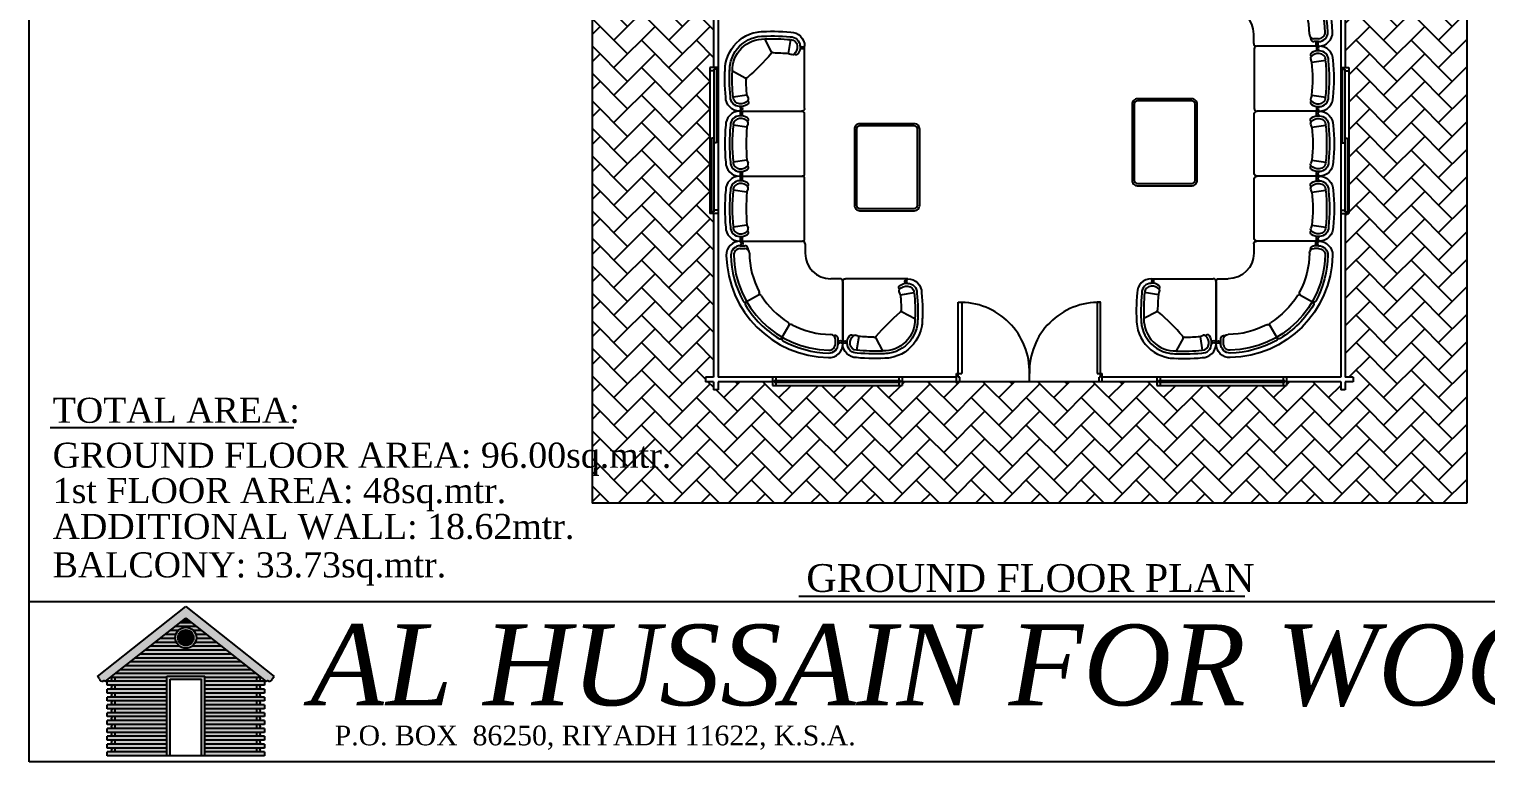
# Model space of a CAD drawing. Header units: inches. Extents: x 86794 to 87086, y 41803 to 41823.
# Drawn here: x 86794.49 to 86812.48, y 41802.82 to 41811.87 of the extents above; entities that cross this region are included whole.
import ezdxf

# ---------------------------------------------------------------- set-up
doc = ezdxf.new("R2010")
doc.units = ezdxf.units.IN
doc.header["$MEASUREMENT"] = 0
doc.styles.get("Standard").update_dxf_attribs({"font": 'times.ttf'})

# ---------------------------------------------------------------- blocks, each defined once
blk = doc.blocks.new('A$C707258B2')
at = {"color": 0, "linetype": 'Continuous'}
for p, q in [((0.404, 0.342), (1.074, 0.342)), ((0.404, 0.292), (0.454, 0.292)), ((0.404, 0.262), (0.454, 0.262)), ((1.104, 0.312), (1.104, 0.212)), ((1.479, -0.063), (1.379, -0.063)), ((1.509, -0.763), (1.509, -0.093)), ((0.6, -0.238), (0.47, -0.313)), ((0.929, -0.567), (0.854, -0.697)), ((1.429, -0.763), (1.429, -0.713)), ((1.459, -0.763), (1.459, -0.712))]:
    blk.add_line(p, q, dxfattribs=at)
for centre, radius, start, end in [((0.404, 0.192), 0.15, 90, 181.1754), ((0.378, 0.317), 0.0362, 316.3972, 43.6028), ((0.368, 0.317), 0.0662, 337.8298, 22.1702), ((1.074, 0.312), 0.03, 360, 90), ((1.379, 0.212), 1.125, 181.1754, 268.8246), ((0.404, 0.192), 0.1, 90, 181.1754), ((1.379, 0.212), 1.075, 181.1754, 208.6357), ((0.404, 0.192), 0.07, 90, 181.1754), ((1.379, 0.212), 1.045, 181.1754, 268.8246), ((0.455, 0.256), 0.0357, 345.4262, 90.5555), ((0.454, 0.212), 0.05, 360, 90), ((1.379, 0.212), 0.875, 180, 208.4082), ((1.379, 0.212), 0.275, 180, 270), ((1.479, -0.093), 0.03, 360, 90), ((0.457, -0.291), 0.025, 208.6357, 300), ((0.482, -0.334), 0.025, 120, 211.3643), ((0.587, -0.216), 0.025, 300, 28.4082), ((0.612, -0.259), 0.025, 31.5918, 120), ((1.379, 0.212), 0.875, 211.5918, 238.4082), ((1.379, 0.212), 1.075, 211.3643, 238.6357), ((0.907, -0.555), 0.025, 330, 58.4082), ((0.951, -0.58), 0.025, 61.5918, 150), ((1.379, 0.212), 0.875, 241.5918, 270), ((0.832, -0.685), 0.025, 238.6357, 330), ((0.876, -0.71), 0.025, 150, 241.3643), ((1.379, 0.212), 1.075, 241.3643, 268.8246), ((1.359, -0.763), 0.15, 268.8246, 360), ((1.359, -0.763), 0.1, 268.8246, 360), ((1.359, -0.763), 0.07, 268.8246, 360), ((1.379, -0.713), 0.05, 360, 90), ((1.425, -0.709), 0.0336, 354.6301, 109.3883), ((1.484, -0.799), 0.0662, 67.8298, 112.1702), ((1.484, -0.789), 0.0362, 46.3972, 133.6028)]:
    blk.add_arc(centre, radius, start, end, dxfattribs=at)
blk = doc.blocks.new('part 01')
at = {"color": 0, "linetype": 'Continuous'}
for p, q in [((-670, 700), (0, 700)), ((30, 30), (30, 670)), ((-591, 527), (-740, 550)), ((-591, 527), (-579, 561)), ((-591, 173), (-740, 150)), ((-591, 173), (-579, 139)), ((-670, 0), (0, 0))]:
    blk.add_line(p, q, dxfattribs=at)
for centre, radius, start, end in [((-670, 550), 150, 90, 181.1754), ((-670, 550), 100, 90, 181.1754), ((-660, 518), 133, 56.0897, 95.6132), ((-696, 675), 36.2, 316.3972, 43.6028), ((-706, 675), 66.2, 337.8298, 22.1702), ((-600, 607), 25, 332.9608, 56.0897), ((0, 670), 30, 0, 90), ((1178, 350), 2008, 174.2835, 185.7165), ((1178, 350), 1958, 174.2835, 185.7165), ((1178, 350), 1928, 174.2835, 185.7165), ((-670, 550), 70, 90, 181.1754), ((-660, 518), 103, 42.0066, 95.6132), ((1178, 350), 1778, 174.2835, 185.7165), ((-625, 620), 53.2, 321.0017, 332.9608), ((-602, 570), 25, 340, 42.0066), ((-670, 150), 150, 178.8246, 270), ((-670, 150), 100, 178.8246, 270), ((-670, 150), 70, 178.8246, 270), ((-660, 182), 133, 264.3868, 303.9103), ((-660, 182), 103, 264.3868, 317.9934), ((-696, 25), 36.2, 316.3972, 43.6028), ((-706, 25), 66.2, 337.8298, 22.1702), ((-600, 93), 25, 303.9103, 27.0392), ((-602, 130), 25, 317.9934, 20), ((-625, 80), 53.2, 27.0392, 38.9983), ((0, 30), 30, 270, 0)]:
    blk.add_arc(centre, radius, start, end, dxfattribs=at)
blk = doc.blocks.new('part02')
at = {"color": 0, "linetype": 'Continuous'}
for p, q in [((0, -670), (0, 0)), ((30, 30), (700, 30)), ((621, -143), (609, -109)), ((621, -143), (770, -120)), ((640, -326), (778, -399)), ((173, -591), (139, -579)), ((173, -591), (150, -740)), ((356, -610), (429, -748))]:
    blk.add_line(p, q, dxfattribs=at)
for centre, radius, start, end in [((30, 0), 30, 90, 180), ((726, 5), 56.2, 153.6122, 206.6666), ((726, 5), 36.2, 136.3972, 223.6028), ((700, -120), 150, 0, 90), ((630, -63), 25, 123.9103, 207.0392), ((655, -50), 53.2, 207.0392, 218.9983), ((632, -100), 25, 137.9934, 200), ((690, -152), 103, 84.3868, 137.9934), ((689, -151), 132, 85.4378, 123.9887), ((-1148, -320), 1778, 0.3836, 5.7165), ((700, -121), 101, 357.5006, 89.858), ((700, -120), 70, 0, 90), ((-1228, -320), 2008, 357.7349, 5.7032), ((-1148, -320), 1958, 355.8657, 5.7165), ((-1148, -320), 2008, 355.818, 5.7165), ((650, -308), 20, 180.3836, 242), ((2220, -2190), 2454, 130.6961, 139.3039), ((439, -409), 419, 268.2181, 1.7819), ((439, -409), 369, 268.2181, 1.7819), ((439, -409), 339, 268.2181, 1.7819), ((632, -344), 20, 62, 130.6961), ((182, -660), 133, 146.0897, 185.6132), ((93, -600), 25, 62.9608, 146.0897), ((182, -660), 103, 132.0066, 185.6132), ((80, -625), 53.2, 51.0017, 62.9608), ((130, -602), 25, 70, 132.0066), ((350, 1178), 1778, 264.2835, 269.6164), ((338, -620), 20, 28, 89.6164), ((374, -602), 20, 139.3039, 208), ((25, -696), 56.2, 63.3334, 116.3878), ((25, -696), 36.2, 46.3972, 133.6028), ((150, -670), 150, 180, 271.1754), ((150, -670), 100, 180, 271.1754), ((150, -670), 70, 180, 270), ((350, 1258), 2008, 264.2968, 272.2651), ((350, 1178), 1958, 264.2835, 274.1343), ((350, 1178), 2008, 264.2835, 274.182)]:
    blk.add_arc(centre, radius, start, end, dxfattribs=at)
blk = doc.blocks.new('A$C1352')
at = {"color": 0}
for points in [[(0.003, 0.053), (0.003, 0.553, -0.414214), (0.053, 0.603), (0.753, 0.603, -0.414214), (0.803, 0.553), (0.803, 0.053, -0.414214), (0.753, 0.003), (0.053, 0.003, -0.414214)], [(0.023, 0.053), (0.023, 0.553, -0.414214), (0.053, 0.583), (0.753, 0.583, -0.414214), (0.783, 0.553), (0.783, 0.053, -0.414214), (0.753, 0.023), (0.053, 0.023, -0.414214)]]:
    blk.add_lwpolyline(points, format="xyb", close=True, dxfattribs=at)

msp = doc.modelspace()

# ---------------------------------------------------------------- hatches: boundary and pattern name
at = {"ltscale": 60}
h = msp.add_hatch(dxfattribs=at)
h.set_pattern_fill('AR-HBONE', color=252, scale=0.06)
h.paths.add_polyline_path([(86802.944, 41809.594), (86802.899, 41809.594), (86802.899, 41811.394), (86802.944, 41811.394), (86802.944, 41813.417), (86802.844, 41813.417), (86802.844, 41813.472), (86801.444, 41813.472), (86801.444, 41806.017), (86812.244, 41806.017), (86812.244, 41813.472), (86810.844, 41813.472), (86810.844, 41813.417), (86810.744, 41813.417), (86810.744, 41811.394), (86810.789, 41811.394), (86810.789, 41809.594), (86810.744, 41809.594), (86810.744, 41807.572), (86810.844, 41807.572), (86810.844, 41807.517), (86810.744, 41807.517), (86810.744, 41807.417), (86810.689, 41807.417), (86810.689, 41807.517), (86810.017, 41807.517), (86810.017, 41807.472), (86808.417, 41807.472), (86808.417, 41807.517), (86805.272, 41807.517), (86805.272, 41807.472), (86803.672, 41807.472), (86803.672, 41807.517), (86802.999, 41807.517), (86802.999, 41807.417), (86802.944, 41807.417), (86802.944, 41807.517), (86802.844, 41807.517), (86802.844, 41807.572), (86802.944, 41807.572)])
h = msp.add_hatch(color=29)
h.paths.add_polyline_path([(86795.554, 41802.994), (86795.525, 41802.994, 0.8), (86795.525, 41802.946), (86795.554, 41802.946)])
h.paths.add_polyline_path([(86795.554, 41803.091), (86795.525, 41803.091, 0.8), (86795.525, 41803.043), (86795.554, 41803.043)])
h.paths.add_polyline_path([(86795.554, 41803.188), (86795.525, 41803.188, 0.8), (86795.525, 41803.14), (86795.554, 41803.14)])
h.paths.add_polyline_path([(86795.554, 41803.285), (86795.525, 41803.285, 0.8), (86795.525, 41803.237), (86795.554, 41803.237)])
h.paths.add_polyline_path([(86795.554, 41803.382), (86795.525, 41803.382, 0.8), (86795.525, 41803.334), (86795.554, 41803.334)])
h.paths.add_polyline_path([(86795.554, 41803.479), (86795.525, 41803.479, 0.8), (86795.525, 41803.431), (86795.554, 41803.431)])
h.paths.add_polyline_path([(86795.554, 41803.576), (86795.525, 41803.576, 0.8), (86795.525, 41803.527), (86795.554, 41803.527)])
h.paths.add_polyline_path([(86795.554, 41803.673), (86795.525, 41803.673, 0.8), (86795.525, 41803.624), (86795.554, 41803.624)])
h.paths.add_polyline_path([(86795.554, 41803.77), (86795.525, 41803.77, 0.8), (86795.525, 41803.721), (86795.554, 41803.721)])
h.paths.add_polyline_path([(86795.554, 41803.867), (86795.525, 41803.867, 0.8), (86795.525, 41803.818), (86795.554, 41803.818)], flags=17)
h.paths.add_polyline_path([(86797.329, 41802.994), (86797.3, 41802.994), (86797.3, 41802.946), (86797.329, 41802.946, 0.8)])
h.paths.add_polyline_path([(86797.329, 41803.091), (86797.3, 41803.091), (86797.3, 41803.043), (86797.329, 41803.043, 0.8)])
h.paths.add_polyline_path([(86797.329, 41803.188), (86797.3, 41803.188), (86797.3, 41803.14), (86797.329, 41803.14, 0.8)])
h.paths.add_polyline_path([(86797.329, 41803.285), (86797.3, 41803.285), (86797.3, 41803.237), (86797.329, 41803.237, 0.8)])
h.paths.add_polyline_path([(86797.329, 41803.382), (86797.3, 41803.382), (86797.3, 41803.334), (86797.329, 41803.334, 0.8)])
h.paths.add_polyline_path([(86797.329, 41803.479), (86797.3, 41803.479), (86797.3, 41803.431), (86797.329, 41803.431, 0.8)])
h.paths.add_polyline_path([(86797.329, 41803.576), (86797.3, 41803.576), (86797.3, 41803.527), (86797.329, 41803.527, 0.8)])
h.paths.add_polyline_path([(86797.329, 41803.673), (86797.3, 41803.673), (86797.3, 41803.624), (86797.329, 41803.624, 0.8)])
h.paths.add_polyline_path([(86797.329, 41803.77), (86797.3, 41803.77), (86797.3, 41803.721), (86797.329, 41803.721, 0.8)])
h.paths.add_polyline_path([(86797.329, 41803.867), (86797.3, 41803.867), (86797.3, 41803.818), (86797.329, 41803.818, 0.8)], flags=17)
h.paths.add_polyline_path([(86796.66, 41803.881), (86796.194, 41803.881), (86796.194, 41802.897), (86796.233, 41802.897), (86796.233, 41803.843), (86796.621, 41803.843), (86796.621, 41802.897), (86796.66, 41802.897)])
h.paths.add_polyline_path([(86796.557, 41804.356, 1), (86796.297, 41804.356, 1)], flags=17)
h.paths.add_polyline_path([(86796.33, 41804.356, -1), (86796.524, 41804.356, -1)], flags=16)
h.paths.add_polyline_path([(86796.427, 41804.741), (86795.336, 41803.879), (86795.36, 41803.849, 0.515525), (86795.405, 41803.822, -0.382112), (86795.433, 41803.814), (86796.427, 41804.599), (86797.421, 41803.814, -0.382112), (86797.449, 41803.822, 0.515525), (86797.494, 41803.849), (86797.518, 41803.879)])
for color, points in [(39, [(86796.432, 41804.594), (86796.422, 41804.594), (86796.36, 41804.546), (86796.494, 41804.546)]), (39, [(86796.519, 41804.449), (86796.617, 41804.449), (86796.555, 41804.497), (86796.299, 41804.497), (86796.237, 41804.449), (86796.335, 41804.449, -0.411961)]), (31, [(86796.494, 41804.546), (86796.36, 41804.546), (86796.299, 41804.497), (86796.555, 41804.497)]), (39, [(86796.924, 41804.206), (86795.93, 41804.206), (86795.869, 41804.158), (86796.985, 41804.158)]), (31, [(86796.346, 41804.255), (86795.992, 41804.255), (86795.93, 41804.206), (86796.924, 41804.206), (86796.862, 41804.255), (86796.508, 41804.255, -0.35103)]), (31, [(86797.108, 41804.061), (86795.746, 41804.061), (86795.685, 41804.012), (86797.169, 41804.012)]), (39, [(86797.047, 41804.109), (86795.807, 41804.109), (86795.746, 41804.061), (86797.108, 41804.061)]), (31, [(86796.985, 41804.158), (86795.869, 41804.158), (86795.807, 41804.109), (86797.047, 41804.109)]), (39, [(86797.292, 41803.915), (86795.562, 41803.915), (86795.5, 41803.867), (86796.194, 41803.867), (86796.194, 41803.881), (86796.66, 41803.881), (86796.66, 41803.867), (86797.354, 41803.867)]), (31, [(86797.231, 41803.964), (86795.623, 41803.964), (86795.562, 41803.915), (86797.292, 41803.915)]), (39, [(86797.169, 41804.012), (86795.685, 41804.012), (86795.623, 41803.964), (86797.231, 41803.964)])]:
    msp.add_hatch(color=color).paths.add_polyline_path(points)
h = msp.add_hatch(color=39)
h.paths.add_polyline_path([(86796.304, 41804.4), (86796.176, 41804.4), (86796.114, 41804.352), (86796.297, 41804.352, -0.008848), (86796.297, 41804.356, -0.086203)])
h.paths.add_polyline_path([(86796.678, 41804.4), (86796.55, 41804.4, -0.086203), (86796.557, 41804.356, -0.008848), (86796.557, 41804.352), (86796.74, 41804.352)])
h = msp.add_hatch(color=31)
h.paths.add_polyline_path([(86796.304, 41804.4, -0.111783), (86796.335, 41804.449), (86796.237, 41804.449), (86796.176, 41804.4)])
h.paths.add_polyline_path([(86796.519, 41804.449, -0.111783), (86796.55, 41804.4), (86796.678, 41804.4), (86796.617, 41804.449)])
h = msp.add_hatch(color=256)
h.set_gradient(color1=(127, 255, 255), one_color=1, tint=1, name='SPHERICAL')
h.paths.add_polyline_path([(86796.524, 41804.356, 1), (86796.33, 41804.356, 1)])
h = msp.add_hatch(color=39)
h.paths.add_polyline_path([(86796.308, 41804.303), (86796.053, 41804.303), (86795.992, 41804.255), (86796.346, 41804.255, -0.119403)])
h.paths.add_polyline_path([(86796.801, 41804.303), (86796.546, 41804.303, -0.119403), (86796.508, 41804.255), (86796.862, 41804.255)])
h = msp.add_hatch(color=31)
h.paths.add_polyline_path([(86796.308, 41804.303, -0.096512), (86796.297, 41804.352), (86796.114, 41804.352), (86796.053, 41804.303)])
h.paths.add_polyline_path([(86796.557, 41804.352, -0.096512), (86796.546, 41804.303), (86796.801, 41804.303), (86796.74, 41804.352)])
h = msp.add_hatch(color=31)
h.paths.add_polyline_path([(86796.194, 41803.867), (86795.554, 41803.867), (86795.554, 41803.818), (86796.194, 41803.818)])
h.paths.add_polyline_path([(86797.3, 41803.867), (86796.66, 41803.867), (86796.66, 41803.818), (86797.3, 41803.818)])
h = msp.add_hatch(color=39)
h.paths.add_polyline_path([(86796.194, 41803.818), (86795.457, 41803.818), (86795.457, 41803.77), (86796.194, 41803.77)])
h.paths.add_polyline_path([(86797.397, 41803.818), (86796.66, 41803.818), (86796.66, 41803.77), (86797.397, 41803.77)])
h = msp.add_hatch(color=39)
h.paths.add_polyline_path([(86796.194, 41803.673), (86796.194, 41803.721), (86795.457, 41803.721), (86795.457, 41803.673)])
h.paths.add_polyline_path([(86797.397, 41803.673), (86797.397, 41803.721), (86796.66, 41803.721), (86796.66, 41803.673)])
h = msp.add_hatch(color=31)
h.paths.add_polyline_path([(86796.194, 41803.77), (86795.554, 41803.77), (86795.554, 41803.721), (86796.194, 41803.721)])
h.paths.add_polyline_path([(86797.3, 41803.77), (86796.66, 41803.77), (86796.66, 41803.721), (86797.3, 41803.721)])
h = msp.add_hatch(color=31)
h.paths.add_polyline_path([(86796.194, 41803.673), (86795.554, 41803.673), (86795.554, 41803.624), (86796.194, 41803.624)])
h.paths.add_polyline_path([(86797.3, 41803.673), (86796.66, 41803.673), (86796.66, 41803.624), (86797.3, 41803.624)])
h = msp.add_hatch(color=39)
h.paths.add_polyline_path([(86795.457, 41803.624), (86795.457, 41803.576), (86796.194, 41803.576), (86796.194, 41803.624)])
h.paths.add_polyline_path([(86797.397, 41803.576), (86797.397, 41803.624), (86796.66, 41803.624), (86796.66, 41803.576)])
h = msp.add_hatch(color=39)
h.paths.add_polyline_path([(86796.194, 41803.527), (86795.457, 41803.527), (86795.457, 41803.479), (86796.194, 41803.479)])
h.paths.add_polyline_path([(86797.397, 41803.527), (86796.66, 41803.527), (86796.66, 41803.479), (86797.397, 41803.479)])
h = msp.add_hatch(color=31)
h.paths.add_polyline_path([(86796.194, 41803.576), (86795.554, 41803.576), (86795.554, 41803.527), (86796.194, 41803.527)])
h.paths.add_polyline_path([(86797.3, 41803.576), (86796.66, 41803.576), (86796.66, 41803.527), (86797.3, 41803.527)])
h = msp.add_hatch(color=31)
h.paths.add_polyline_path([(86796.194, 41803.479), (86795.554, 41803.479), (86795.554, 41803.431), (86796.194, 41803.431)])
h.paths.add_polyline_path([(86797.3, 41803.479), (86796.66, 41803.479), (86796.66, 41803.431), (86797.3, 41803.431)])
h = msp.add_hatch(color=39)
h.paths.add_polyline_path([(86796.194, 41803.382), (86796.194, 41803.431), (86795.457, 41803.431), (86795.457, 41803.382)])
h.paths.add_polyline_path([(86797.397, 41803.382), (86797.397, 41803.431), (86796.66, 41803.431), (86796.66, 41803.382)])
h = msp.add_hatch(color=39)
h.paths.add_polyline_path([(86796.194, 41803.334), (86795.457, 41803.334), (86795.457, 41803.285), (86796.194, 41803.285)])
h.paths.add_polyline_path([(86797.397, 41803.334), (86796.66, 41803.334), (86796.66, 41803.285), (86797.397, 41803.285)])
h = msp.add_hatch(color=31)
h.paths.add_polyline_path([(86796.194, 41803.382), (86795.554, 41803.382), (86795.554, 41803.334), (86796.194, 41803.334)])
h.paths.add_polyline_path([(86797.3, 41803.382), (86796.66, 41803.382), (86796.66, 41803.334), (86797.3, 41803.334)])
h = msp.add_hatch(color=39)
h.paths.add_polyline_path([(86796.194, 41803.188), (86796.194, 41803.237), (86795.457, 41803.237), (86795.457, 41803.188)])
h.paths.add_polyline_path([(86797.397, 41803.188), (86797.397, 41803.237), (86796.66, 41803.237), (86796.66, 41803.188)])
h = msp.add_hatch(color=39)
h.paths.add_polyline_path([(86796.194, 41803.14), (86795.457, 41803.14), (86795.457, 41803.091), (86796.194, 41803.091)])
h.paths.add_polyline_path([(86797.397, 41803.14), (86796.66, 41803.14), (86796.66, 41803.091), (86797.397, 41803.091)])
h = msp.add_hatch(color=31)
h.paths.add_polyline_path([(86796.194, 41803.285), (86795.554, 41803.285), (86795.554, 41803.237), (86796.194, 41803.237)])
h.paths.add_polyline_path([(86797.3, 41803.285), (86796.66, 41803.285), (86796.66, 41803.237), (86797.3, 41803.237)])
h = msp.add_hatch(color=31)
h.paths.add_polyline_path([(86796.194, 41803.188), (86795.554, 41803.188), (86795.554, 41803.14), (86796.194, 41803.14)])
h.paths.add_polyline_path([(86797.3, 41803.188), (86796.66, 41803.188), (86796.66, 41803.14), (86797.3, 41803.14)])
h = msp.add_hatch(color=39)
h.paths.add_polyline_path([(86795.457, 41803.043), (86795.457, 41802.994), (86796.194, 41802.994), (86796.194, 41803.043)])
h.paths.add_polyline_path([(86797.397, 41802.994), (86797.397, 41803.043), (86796.66, 41803.043), (86796.66, 41802.994)])
h = msp.add_hatch(color=39)
h.paths.add_polyline_path([(86796.194, 41802.946), (86795.457, 41802.946), (86795.457, 41802.897), (86796.194, 41802.897)])
h.paths.add_polyline_path([(86797.397, 41802.946), (86796.66, 41802.946), (86796.66, 41802.897), (86797.397, 41802.897)])
h = msp.add_hatch(color=31)
h.paths.add_polyline_path([(86795.554, 41803.091), (86795.554, 41803.043), (86796.194, 41803.043), (86796.194, 41803.091)])
h.paths.add_polyline_path([(86797.3, 41803.043), (86797.3, 41803.091), (86796.66, 41803.091), (86796.66, 41803.043)])
h = msp.add_hatch(color=31)
h.paths.add_polyline_path([(86796.194, 41802.946), (86796.194, 41802.994), (86795.554, 41802.994), (86795.554, 41802.946)])
h.paths.add_polyline_path([(86796.66, 41802.994), (86796.66, 41802.946), (86797.3, 41802.946), (86797.3, 41802.994)])

# ---------------------------------------------------------------- linework, layer by layer
for p, q in [((86794.492, 41802.824), (86794.492, 41821.504)), ((86801.444, 41820.817), (86801.444, 41806.017)), ((86812.244, 41820.817), (86812.244, 41806.017)), ((86802.944, 41813.417), (86802.944, 41811.394)), ((86802.999, 41813.417), (86802.999, 41807.572)), ((86810.689, 41813.417), (86810.689, 41807.572)), ((86810.744, 41813.417), (86810.744, 41811.394)), ((86802.999, 41811.394), (86802.899, 41811.394)), ((86802.899, 41811.394), (86802.899, 41809.594)), ((86810.689, 41811.394), (86810.789, 41811.394)), ((86810.789, 41811.394), (86810.789, 41809.594)), ((86802.949, 41811.354), (86802.899, 41811.354)), ((86802.999, 41811.374), (86802.949, 41811.374)), ((86802.949, 41811.374), (86802.949, 41809.614)), ((86802.981, 41811.374), (86802.981, 41810.464)), ((86810.689, 41811.374), (86810.739, 41811.374)), ((86810.707, 41811.374), (86810.707, 41810.464)), ((86810.739, 41811.374), (86810.739, 41809.614)), ((86810.739, 41811.354), (86810.789, 41811.354)), ((86802.949, 41810.524), (86802.917, 41810.524)), ((86802.917, 41810.524), (86802.917, 41809.614)), ((86810.739, 41810.524), (86810.771, 41810.524)), ((86810.771, 41810.524), (86810.771, 41809.614)), ((86802.981, 41810.464), (86802.949, 41810.464)), ((86810.707, 41810.464), (86810.739, 41810.464)), ((86802.949, 41809.614), (86802.899, 41809.614)), ((86802.999, 41809.594), (86802.899, 41809.594)), ((86802.944, 41809.594), (86802.944, 41807.572)), ((86802.999, 41809.634), (86802.949, 41809.634)), ((86810.689, 41809.634), (86810.739, 41809.634)), ((86810.689, 41809.594), (86810.789, 41809.594)), ((86810.739, 41809.614), (86810.789, 41809.614)), ((86810.744, 41809.594), (86810.744, 41807.572)), ((86805.964, 41807.572), (86805.964, 41808.497)), ((86805.964, 41808.497), (86806.009, 41808.497)), ((86806.009, 41808.497), (86806.009, 41807.617)), ((86807.724, 41808.497), (86807.679, 41808.497)), ((86807.679, 41808.497), (86807.679, 41807.617)), ((86807.724, 41807.572), (86807.724, 41808.497)), ((86805.944, 41807.517), (86805.944, 41807.617)), ((86805.944, 41807.617), (86806.009, 41807.617)), ((86806.844, 41807.517), (86806.844, 41807.617)), ((86807.679, 41807.617), (86807.744, 41807.617)), ((86807.744, 41807.517), (86807.744, 41807.617)), ((86802.944, 41807.572), (86802.844, 41807.572)), ((86802.844, 41807.572), (86802.844, 41807.517)), ((86802.944, 41807.517), (86802.844, 41807.517)), ((86802.944, 41807.517), (86802.944, 41807.417)), ((86805.944, 41807.572), (86802.999, 41807.572)), ((86803.672, 41807.517), (86802.999, 41807.517)), ((86802.999, 41807.517), (86802.999, 41807.417)), ((86803.672, 41807.572), (86803.672, 41807.472)), ((86803.672, 41807.472), (86805.272, 41807.472)), ((86803.692, 41807.532), (86803.692, 41807.512)), ((86803.692, 41807.532), (86805.252, 41807.532)), ((86803.692, 41807.531), (86805.252, 41807.531)), ((86803.692, 41807.53), (86805.252, 41807.53)), ((86803.692, 41807.529), (86805.252, 41807.529)), ((86803.692, 41807.528), (86805.252, 41807.528)), ((86803.692, 41807.527), (86805.252, 41807.527)), ((86803.692, 41807.526), (86805.252, 41807.526)), ((86803.692, 41807.525), (86805.252, 41807.525)), ((86803.692, 41807.524), (86805.252, 41807.524)), ((86803.692, 41807.523), (86805.252, 41807.523)), ((86803.692, 41807.522), (86805.252, 41807.522)), ((86803.692, 41807.521), (86805.252, 41807.521)), ((86803.692, 41807.52), (86805.252, 41807.52)), ((86803.692, 41807.519), (86805.252, 41807.519)), ((86803.692, 41807.518), (86805.252, 41807.518)), ((86803.692, 41807.517), (86805.252, 41807.517)), ((86803.692, 41807.516), (86805.252, 41807.516)), ((86803.692, 41807.515), (86805.252, 41807.515)), ((86803.692, 41807.514), (86805.252, 41807.514)), ((86803.692, 41807.513), (86805.252, 41807.513)), ((86803.692, 41807.512), (86805.252, 41807.512)), ((86803.712, 41807.572), (86803.712, 41807.532)), ((86803.712, 41807.512), (86803.712, 41807.472)), ((86805.232, 41807.572), (86805.232, 41807.532)), ((86805.232, 41807.512), (86805.232, 41807.472)), ((86805.252, 41807.532), (86805.252, 41807.512)), ((86805.272, 41807.572), (86805.272, 41807.472)), ((86808.417, 41807.517), (86805.272, 41807.517)), ((86805.984, 41807.572), (86805.964, 41807.572)), ((86805.984, 41807.517), (86805.984, 41807.572)), ((86807.724, 41807.572), (86807.704, 41807.572)), ((86807.704, 41807.517), (86807.704, 41807.572)), ((86810.689, 41807.572), (86807.744, 41807.572)), ((86808.417, 41807.572), (86808.417, 41807.472)), ((86808.417, 41807.472), (86810.017, 41807.472)), ((86808.437, 41807.532), (86808.437, 41807.512)), ((86808.437, 41807.532), (86809.997, 41807.532)), ((86808.437, 41807.531), (86809.997, 41807.531)), ((86808.437, 41807.53), (86809.997, 41807.53)), ((86808.437, 41807.529), (86809.997, 41807.529)), ((86808.437, 41807.528), (86809.997, 41807.528)), ((86808.437, 41807.527), (86809.997, 41807.527)), ((86808.437, 41807.526), (86809.997, 41807.526)), ((86808.437, 41807.525), (86809.997, 41807.525)), ((86808.437, 41807.524), (86809.997, 41807.524)), ((86808.437, 41807.523), (86809.997, 41807.523)), ((86808.437, 41807.522), (86809.997, 41807.522)), ((86808.437, 41807.521), (86809.997, 41807.521)), ((86808.437, 41807.52), (86809.997, 41807.52)), ((86808.437, 41807.519), (86809.997, 41807.519)), ((86808.437, 41807.518), (86809.997, 41807.518)), ((86808.437, 41807.517), (86809.997, 41807.517)), ((86808.437, 41807.516), (86809.997, 41807.516)), ((86808.437, 41807.515), (86809.997, 41807.515)), ((86808.437, 41807.514), (86809.997, 41807.514)), ((86808.437, 41807.513), (86809.997, 41807.513)), ((86808.437, 41807.512), (86809.997, 41807.512)), ((86808.457, 41807.572), (86808.457, 41807.532)), ((86808.457, 41807.512), (86808.457, 41807.472)), ((86809.977, 41807.572), (86809.977, 41807.532)), ((86809.977, 41807.512), (86809.977, 41807.472)), ((86809.997, 41807.532), (86809.997, 41807.512)), ((86810.017, 41807.572), (86810.017, 41807.472)), ((86810.689, 41807.517), (86810.017, 41807.517)), ((86810.689, 41807.517), (86810.689, 41807.417)), ((86810.844, 41807.572), (86810.744, 41807.572)), ((86810.844, 41807.517), (86810.744, 41807.517)), ((86810.744, 41807.517), (86810.744, 41807.417)), ((86810.844, 41807.572), (86810.844, 41807.517)), ((86802.999, 41807.417), (86802.944, 41807.417)), ((86810.744, 41807.417), (86810.689, 41807.417)), ((86812.244, 41806.017), (86801.444, 41806.017)), ((86821.83, 41804.798), (86794.492, 41804.798)), ((86821.83, 41802.824), (86794.492, 41802.824))]:
    msp.add_line(p, q)
at = {"color": 1}
for p, q in [((86794.753, 41806.953), (86797.761, 41806.953)), ((86803.996, 41804.871), (86809.505, 41804.871))]:
    msp.add_line(p, q, dxfattribs=at)
at = {"color": 39}
for p, q in [((86795.336, 41803.879), (86796.427, 41804.741)), ((86796.427, 41804.741), (86797.518, 41803.879)), ((86795.433, 41803.814), (86796.427, 41804.599)), ((86796.422, 41804.594), (86796.432, 41804.594)), ((86796.427, 41804.599), (86797.421, 41803.814)), ((86796.176, 41804.4), (86796.304, 41804.4)), ((86796.237, 41804.449), (86796.335, 41804.449)), ((86796.299, 41804.497), (86796.555, 41804.497)), ((86796.36, 41804.546), (86796.494, 41804.546)), ((86796.519, 41804.449), (86796.617, 41804.449)), ((86796.55, 41804.4), (86796.678, 41804.4)), ((86795.93, 41804.206), (86796.924, 41804.206)), ((86795.992, 41804.255), (86796.346, 41804.255)), ((86796.053, 41804.303), (86796.308, 41804.303)), ((86796.114, 41804.352), (86796.297, 41804.352)), ((86796.508, 41804.255), (86796.862, 41804.255)), ((86796.546, 41804.303), (86796.801, 41804.303)), ((86796.557, 41804.352), (86796.74, 41804.352)), ((86795.746, 41804.061), (86797.108, 41804.061)), ((86795.807, 41804.109), (86797.047, 41804.109)), ((86795.869, 41804.158), (86796.985, 41804.158)), ((86795.36, 41803.849), (86795.336, 41803.879)), ((86796.194, 41803.867), (86795.5, 41803.867)), ((86795.554, 41803.818), (86795.554, 41803.867)), ((86797.292, 41803.915), (86795.562, 41803.915)), ((86795.623, 41803.964), (86797.231, 41803.964)), ((86795.685, 41804.012), (86797.169, 41804.012)), ((86796.194, 41802.897), (86796.194, 41803.881)), ((86796.194, 41803.881), (86796.66, 41803.881)), ((86796.233, 41802.897), (86796.233, 41803.843)), ((86796.233, 41803.843), (86796.621, 41803.843)), ((86796.621, 41802.897), (86796.621, 41803.843)), ((86796.66, 41802.897), (86796.66, 41803.881)), ((86797.354, 41803.867), (86796.66, 41803.867)), ((86797.3, 41803.867), (86797.3, 41803.818)), ((86797.494, 41803.849), (86797.518, 41803.879)), ((86796.194, 41803.818), (86795.457, 41803.818)), ((86795.457, 41803.77), (86795.457, 41803.818)), ((86796.194, 41803.77), (86795.457, 41803.77)), ((86796.194, 41803.721), (86795.457, 41803.721)), ((86795.457, 41803.673), (86795.457, 41803.721)), ((86796.194, 41803.673), (86795.457, 41803.673)), ((86795.554, 41803.721), (86795.554, 41803.77)), ((86795.554, 41803.624), (86795.554, 41803.673)), ((86797.397, 41803.818), (86796.66, 41803.818)), ((86797.397, 41803.77), (86796.66, 41803.77)), ((86797.397, 41803.721), (86796.66, 41803.721)), ((86797.397, 41803.673), (86796.66, 41803.673)), ((86797.3, 41803.77), (86797.3, 41803.721)), ((86797.3, 41803.673), (86797.3, 41803.624)), ((86797.397, 41803.818), (86797.397, 41803.77)), ((86797.397, 41803.721), (86797.397, 41803.673)), ((86796.194, 41803.624), (86795.457, 41803.624)), ((86795.457, 41803.576), (86795.457, 41803.624)), ((86796.194, 41803.576), (86795.457, 41803.576)), ((86796.194, 41803.527), (86795.457, 41803.527)), ((86795.457, 41803.479), (86795.457, 41803.527)), ((86796.194, 41803.479), (86795.457, 41803.479)), ((86795.554, 41803.527), (86795.554, 41803.576)), ((86795.554, 41803.431), (86795.554, 41803.479)), ((86797.397, 41803.624), (86796.66, 41803.624)), ((86797.397, 41803.576), (86796.66, 41803.576)), ((86797.397, 41803.527), (86796.66, 41803.527)), ((86797.397, 41803.479), (86796.66, 41803.479)), ((86797.3, 41803.576), (86797.3, 41803.527)), ((86797.3, 41803.479), (86797.3, 41803.431)), ((86797.397, 41803.624), (86797.397, 41803.576)), ((86797.397, 41803.527), (86797.397, 41803.479)), ((86796.194, 41803.431), (86795.457, 41803.431)), ((86795.457, 41803.382), (86795.457, 41803.431)), ((86796.194, 41803.382), (86795.457, 41803.382)), ((86796.194, 41803.334), (86795.457, 41803.334)), ((86795.457, 41803.285), (86795.457, 41803.334)), ((86795.554, 41803.334), (86795.554, 41803.382)), ((86797.397, 41803.431), (86796.66, 41803.431)), ((86797.397, 41803.382), (86796.66, 41803.382)), ((86797.397, 41803.334), (86796.66, 41803.334)), ((86797.3, 41803.382), (86797.3, 41803.334)), ((86797.397, 41803.431), (86797.397, 41803.382)), ((86797.397, 41803.334), (86797.397, 41803.285)), ((86796.194, 41803.285), (86795.457, 41803.285)), ((86796.194, 41803.237), (86795.457, 41803.237)), ((86795.457, 41803.188), (86795.457, 41803.237)), ((86796.194, 41803.188), (86795.457, 41803.188)), ((86796.194, 41803.14), (86795.457, 41803.14)), ((86795.457, 41803.091), (86795.457, 41803.14)), ((86795.554, 41803.237), (86795.554, 41803.285)), ((86795.554, 41803.14), (86795.554, 41803.188)), ((86797.397, 41803.285), (86796.66, 41803.285)), ((86797.397, 41803.237), (86796.66, 41803.237)), ((86797.397, 41803.188), (86796.66, 41803.188)), ((86797.397, 41803.14), (86796.66, 41803.14)), ((86797.3, 41803.285), (86797.3, 41803.237)), ((86797.3, 41803.188), (86797.3, 41803.14)), ((86797.397, 41803.237), (86797.397, 41803.188)), ((86797.397, 41803.14), (86797.397, 41803.091)), ((86796.194, 41803.091), (86795.457, 41803.091)), ((86796.194, 41803.043), (86795.457, 41803.043)), ((86795.457, 41802.994), (86795.457, 41803.043)), ((86796.194, 41802.994), (86795.457, 41802.994)), ((86796.194, 41802.946), (86795.457, 41802.946)), ((86795.457, 41802.897), (86795.457, 41802.946)), ((86795.554, 41803.043), (86795.554, 41803.091)), ((86795.554, 41802.946), (86795.554, 41802.994)), ((86797.397, 41803.091), (86796.66, 41803.091)), ((86797.397, 41803.043), (86796.66, 41803.043)), ((86797.397, 41802.994), (86796.66, 41802.994)), ((86797.397, 41802.946), (86796.66, 41802.946)), ((86797.3, 41803.091), (86797.3, 41803.043)), ((86797.3, 41802.994), (86797.3, 41802.946)), ((86797.397, 41803.043), (86797.397, 41802.994)), ((86797.397, 41802.946), (86797.397, 41802.897)), ((86797.397, 41802.897), (86795.457, 41802.897))]:
    msp.add_line(p, q, dxfattribs=at)
for radius in [0.13, 0.0966]:
    msp.add_circle((86796.427, 41804.356), radius, dxfattribs=at)
for centre, start, end in [((86805.987, 41807.639), 358.497, 91.503), ((86807.702, 41807.639), 88.497, 181.503)]:
    msp.add_arc(centre, 0.858, start, end)
for centre, radius, start, end in [((86795.392, 41803.851), 0.0323, 184.1288, 293.2177), ((86795.531, 41803.843), 0.0249, 102.6804, 257.3196), ((86797.323, 41803.843), 0.0249, 282.6804, 77.3196), ((86797.462, 41803.851), 0.0323, 246.7823, 355.8712), ((86795.415, 41803.802), 0.0219, 33.3096, 116.9594), ((86795.531, 41803.746), 0.0249, 102.6804, 257.3196), ((86795.531, 41803.649), 0.0249, 102.6804, 257.3196), ((86797.323, 41803.746), 0.0249, 282.6804, 77.3196), ((86797.323, 41803.649), 0.0249, 282.6804, 77.3196), ((86797.439, 41803.802), 0.0219, 63.0406, 146.6904), ((86795.531, 41803.552), 0.0249, 102.6804, 257.3196), ((86795.531, 41803.455), 0.0249, 102.6804, 257.3196), ((86797.323, 41803.552), 0.0249, 282.6804, 77.3196), ((86797.323, 41803.455), 0.0249, 282.6804, 77.3196), ((86795.531, 41803.358), 0.0249, 102.6804, 257.3196), ((86797.323, 41803.358), 0.0249, 282.6804, 77.3196), ((86795.531, 41803.261), 0.0249, 102.6804, 257.3196), ((86795.531, 41803.164), 0.0249, 102.6804, 257.3196), ((86797.323, 41803.261), 0.0249, 282.6804, 77.3196), ((86797.323, 41803.164), 0.0249, 282.6804, 77.3196), ((86795.531, 41803.067), 0.0249, 102.6804, 257.3196), ((86795.531, 41802.97), 0.0249, 102.6804, 257.3196), ((86797.323, 41803.067), 0.0249, 282.6804, 77.3196), ((86797.323, 41802.97), 0.0249, 282.6804, 77.3196)]:
    msp.add_arc(centre, radius, start, end, dxfattribs=at)

# ---------------------------------------------------------------- block references
at = {"color": 252, "ltscale": 60}
for name, p, xscale, yscale, zscale, rotation in [('A$C707258B2', (86810.879, 41812.051), 1.146049346748379, 1.146049346748379, 1.146049346748379, 180), ('part02', (86804.034, 41810.857), -0.001146049346748379, 0.001146049346748379, 0.001146049346748379, 270), ('part 01', (86809.655, 41811.659), 0.001146049346748379, 0.001146049346748379, 0.001146049346748379, 180), ('A$C1352', (86808.107, 41809.932), -1.342305532781849, 1.342305532781849, 1.342305532781849, 270), ('A$C1352', (86804.68, 41809.624), -1.342305532781849, 1.342305532781849, 1.342305532781849, 270), ('part02', (86804.573, 41808.788), -0.001146049346748379, 0.001146049346748379, 0.001146049346748379, 90), ('part02', (86809.115, 41808.788), 0.001146049346748379, 0.001146049346748379, 0.001146049346748379, 270)]:
    msp.add_blockref(name, p, dxfattribs=dict(at, xscale=xscale, yscale=yscale, zscale=zscale, rotation=rotation))
for name, p, xscale, yscale, zscale in [('part 01', (86804.034, 41810.054), 0.001146049346748379, 0.001146049346748379, 0.001146049346748379), ('part 01', (86809.655, 41810.054), -0.001146049346748379, 0.001146049346748379, 0.001146049346748379), ('part 01', (86804.034, 41809.252), 0.001146049346748379, 0.001146049346748379, 0.001146049346748379), ('part 01', (86809.655, 41809.252), -0.001146049346748379, 0.001146049346748379, 0.001146049346748379), ('A$C707258B2', (86802.81, 41808.86), 1.146049346748379, 1.146049346748379, 1.146049346748379), ('A$C707258B2', (86810.879, 41808.86), -1.146049346748379, 1.146049346748379, 1.146049346748379)]:
    msp.add_blockref(name, p, dxfattribs=dict(at, xscale=xscale, yscale=yscale, zscale=zscale))

# ---------------------------------------------------------------- texts
at = {"attachment_point": 1}
for s, insert, char_height, width in [('TOTAL AREA:', (86794.783, 41807.319), 0.30964, 22.80323), ('GROUND FLOOR AREA: 96.00sq.mtr.', (86794.783, 41806.764), 0.30964, 22.80323), ('1st FLOOR AREA: 48sq.mtr.', (86794.783, 41806.328), 0.30964, 22.80323), ('ADDITIONAL WALL: 18.62mtr.', (86794.783, 41805.885), 0.30964, 22.80323), ('BALCONY: 33.73sq.mtr.', (86794.783, 41805.411), 0.30964, 22.80323), ('GROUND FLOOR PLAN', (86804.089, 41805.265), 0.34356, 33.24309), ('{\\fTimes New Roman|b0|i1|c0|p18;AL HUSSAIN FOR WOODEN HOUSE}', (86797.964, 41804.52), 0.99769, 31.00795), ('{\\fTimes New Roman|b0|i0|c0|p18;P.O. BOX  86250, RIYADH 11622, K.S.A.}', (86798.265, 41803.271), 0.243, 18.20356)]:
    msp.add_mtext(s, dxfattribs=dict(at, insert=insert, char_height=char_height, width=width))

doc.saveas('drawing.dxf')
